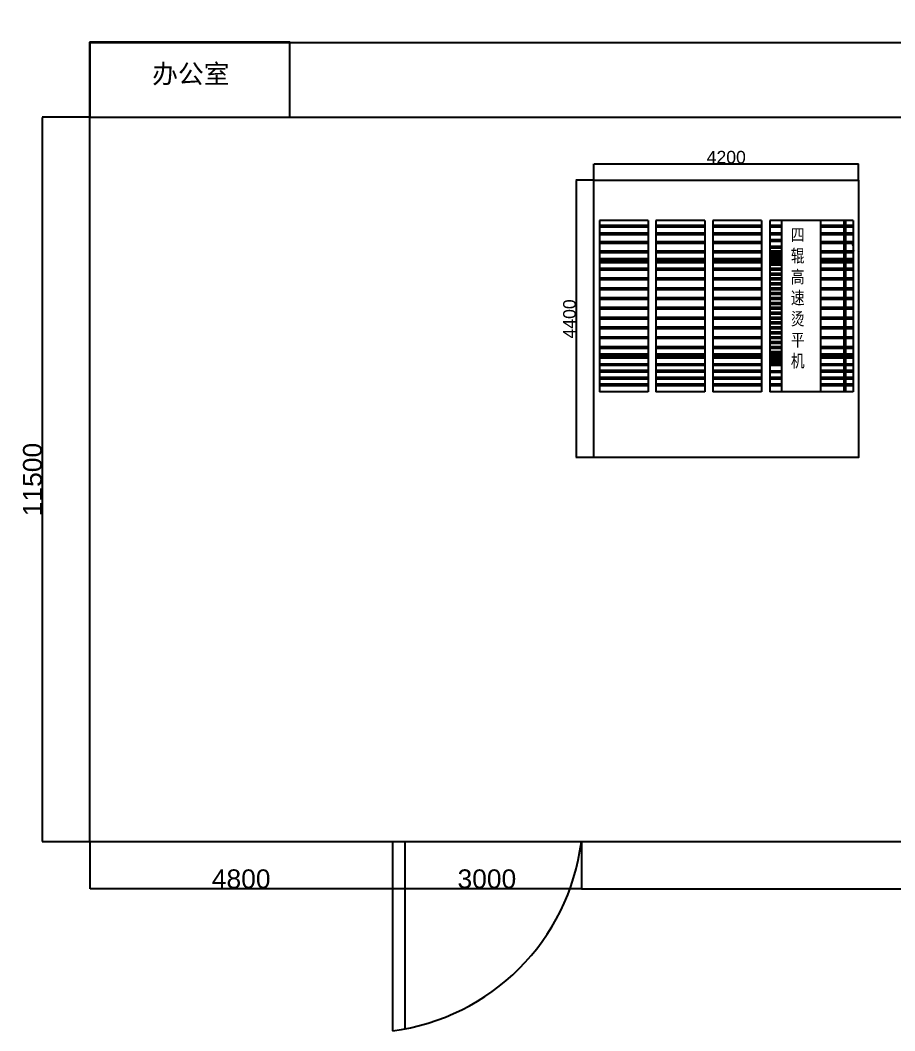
# Model space of a CAD drawing. Header units: millimetres. Extents: x 905 to 40751, y 17191 to 33232.
# Drawn here: x 905 to 14787, y 17191 to 33232 of the extents above; entities that cross this region are included whole.
import ezdxf

# ---------------------------------------------------------------- set-up
doc = ezdxf.new("R2010")
doc.units = ezdxf.units.MM
doc.header["$LTSCALE"] = 20
doc.layers.add('02', color=7, linetype='Continuous')
doc.styles.get("Standard").update_dxf_attribs({"font": 'arial.ttf', "height": 200})
doc.styles.add('图纸中文说明', font='simplex.shx', dxfattribs={"width": 0.8, "bigfont": 'hztxt.shx'})
doc.dimstyles.new('ISO-25', dxfattribs={"dimtxt": 300, "dimasz": 2.5, "dimexe": 1.25, "dimexo": 0.625, "dimtad": 1, "dimtxsty": 'Standard', "dimcen": 2.5, "dimclrd": 1, "dimclre": 1, "dimclrt": 1, "dimadec": 0, "dimazin": 0, "dimtfac": 1, "dimtmove": 0, "dimatfit": 3, "dimfxl": 0, "dimarcsym": 0})

# ---------------------------------------------------------------- blocks, each defined once
blk = doc.blocks.new('*D11')
at = {"color": 1, "lineweight": -2, "transparency": 16777216}
for p, q in [((2011, 31691), (1254, 31691)), ((1255, 31689), (1255, 20194)), ((2011, 20191), (1254, 20191))]:
    blk.add_line(p, q, dxfattribs=at)
at = {"color": 1, "transparency": 16777216}
for points in [[(1255, 31689), (1256, 31689), (1255, 31691)], [(1255, 20194), (1256, 20194), (1255, 20191)]]:
    blk.add_solid(points, dxfattribs=at)
at = {"layer": 'Defpoints', "color": 0, "transparency": 16777216}
for p in [(2012, 31691), (1255, 20191), (2012, 20191)]:
    blk.add_point(p, dxfattribs=at)
at = {"color": 1, "transparency": 16777216, "insert": (1101, 25941), "char_height": 300, "attachment_point": 5, "rotation": 90}
blk.add_mtext('11500', dxfattribs=at)
blk = doc.blocks.new('*D14')
at = {"color": 1, "lineweight": -2, "transparency": 16777216}
for p, q in [((2012, 31692), (2012, 32883)), ((2014, 32881), (40009, 32881)), ((40012, 31692), (40012, 32883))]:
    blk.add_line(p, q, dxfattribs=at)
at = {"color": 1, "transparency": 16777216}
for points in [[(2014, 32882), (2014, 32881), (2012, 32881)], [(40009, 32882), (40009, 32881), (40012, 32881)]]:
    blk.add_solid(points, dxfattribs=at)
at = {"layer": 'Defpoints', "color": 0, "transparency": 16777216}
for p in [(40012, 32881), (2012, 31691), (40012, 31691)]:
    blk.add_point(p, dxfattribs=at)
at = {"color": 1, "transparency": 16777216, "insert": (21012, 33035), "char_height": 300, "attachment_point": 5}
blk.add_mtext('38000', dxfattribs=at)
blk = doc.blocks.new('*D16')
at = {"color": 1, "lineweight": -2, "transparency": 16777216}
for p, q in [((2012, 20191), (2012, 19446)), ((6812, 20191), (6812, 19446)), ((2014, 19448), (6809, 19448))]:
    blk.add_line(p, q, dxfattribs=at)
at = {"color": 1, "transparency": 16777216}
for points in [[(2014, 19448), (2014, 19447), (2012, 19448)], [(6809, 19448), (6809, 19447), (6812, 19448)]]:
    blk.add_solid(points, dxfattribs=at)
at = {"layer": 'Defpoints', "color": 0, "transparency": 16777216}
for p in [(2012, 20191), (6812, 20191), (6812, 19448)]:
    blk.add_point(p, dxfattribs=at)
at = {"color": 1, "transparency": 16777216, "insert": (4412, 19601), "char_height": 300, "attachment_point": 5}
blk.add_mtext('4800', dxfattribs=at)
blk = doc.blocks.new('*D17')
at = {"color": 1, "lineweight": -2, "transparency": 16777216}
for p, q in [((6812, 20191), (6812, 19446)), ((9812, 20191), (9812, 19446)), ((6814, 19448), (9809, 19448))]:
    blk.add_line(p, q, dxfattribs=at)
at = {"color": 1, "transparency": 16777216}
for points in [[(6814, 19448), (6814, 19447), (6812, 19448)], [(9809, 19448), (9809, 19447), (9812, 19448)]]:
    blk.add_solid(points, dxfattribs=at)
at = {"layer": 'Defpoints', "color": 0, "transparency": 16777216}
for p in [(6812, 20191), (9812, 20191), (9812, 19448)]:
    blk.add_point(p, dxfattribs=at)
at = {"color": 1, "transparency": 16777216, "insert": (8312, 19601), "char_height": 300, "attachment_point": 5}
blk.add_mtext('3000', dxfattribs=at)
blk = doc.blocks.new('*D18')
at = {"color": 1, "lineweight": -2, "transparency": 16777216}
for p, q in [((9812, 20191), (9812, 19445)), ((28612, 20191), (28612, 19445)), ((9814, 19446), (28609, 19446))]:
    blk.add_line(p, q, dxfattribs=at)
at = {"color": 1, "transparency": 16777216}
for points in [[(9814, 19447), (9814, 19446), (9812, 19446)], [(28609, 19447), (28609, 19446), (28612, 19446)]]:
    blk.add_solid(points, dxfattribs=at)
at = {"layer": 'Defpoints', "color": 0, "transparency": 16777216}
for p in [(9812, 20191), (28612, 20191), (28612, 19446)]:
    blk.add_point(p, dxfattribs=at)
at = {"color": 1, "transparency": 16777216, "insert": (19212, 19600), "char_height": 300, "attachment_point": 5}
blk.add_mtext('18800', dxfattribs=at)
blk = doc.blocks.new('*D44')
at = {"color": 1, "lineweight": -2, "transparency": 16777216}
for p, q in [((10011, 30691), (9726, 30691)), ((9727, 30689), (9727, 26294)), ((10011, 26291), (9726, 26291))]:
    blk.add_line(p, q, dxfattribs=at)
at = {"color": 1, "transparency": 16777216}
for points in [[(9727, 30689), (9727, 30689), (9727, 30691)], [(9727, 26294), (9727, 26294), (9727, 26291)]]:
    blk.add_solid(points, dxfattribs=at)
at = {"layer": 'Defpoints', "color": 0, "transparency": 16777216}
for p in [(10012, 30691), (9727, 26291), (10012, 26291)]:
    blk.add_point(p, dxfattribs=at)
at = {"color": 1, "transparency": 16777216, "insert": (9624, 28491), "char_height": 200, "attachment_point": 5, "rotation": 90}
blk.add_mtext('4400', dxfattribs=at)
blk = doc.blocks.new('*D45')
at = {"color": 1, "lineweight": -2, "transparency": 16777216}
for p, q in [((10012, 30692), (10012, 30955)), ((10014, 30954), (14209, 30954)), ((14212, 30692), (14212, 30955))]:
    blk.add_line(p, q, dxfattribs=at)
at = {"color": 1, "transparency": 16777216}
for points in [[(10014, 30954), (10014, 30954), (10012, 30954)], [(14209, 30954), (14209, 30954), (14212, 30954)]]:
    blk.add_solid(points, dxfattribs=at)
at = {"layer": 'Defpoints', "color": 0, "transparency": 16777216}
for p in [(14212, 30954), (10012, 30691), (14212, 30691)]:
    blk.add_point(p, dxfattribs=at)
at = {"color": 1, "transparency": 16777216, "insert": (12112, 31057), "char_height": 200, "attachment_point": 5}
blk.add_mtext('4200', dxfattribs=at)

msp = doc.modelspace()

# ---------------------------------------------------------------- linework, layer by layer
for p, q in [((2011.761, 31691.323), (40011.761, 31691.323)), ((2011.761, 20191.323), (2011.761, 31691.323)), ((6811.761, 20191.323), (2011.761, 20191.323)), ((9811.761, 20191.323), (6811.761, 20191.323)), ((6811.761, 20191.323), (6811.761, 17191.323)), ((7011.761, 20191.323), (7011.761, 17222.844)), ((28611.761, 20191.323), (9811.761, 20191.323))]:
    msp.add_line(p, q)
at = {"color": 254}
for p, q in [((13607.132, 30053.352), (12801.156, 30053.352)), ((13607.132, 27331.524), (12801.156, 27331.524))]:
    msp.add_line(p, q, dxfattribs=at)
for points in [[(2011.761, 31691.323), (5185.386, 31691.323), (5185.386, 32881.429), (2011.761, 32881.429)], [(10011.761, 30691.323), (14211.761, 30691.323), (14211.761, 26291.323), (10011.761, 26291.323)]]:
    msp.add_lwpolyline(points, close=True)
at = {"color": 254, "linetype": 'Continuous', "lineweight": 30, "ltscale": 0.2, "flags": 128}
for points in [[(14134.91, 29721.501), (14133.166, 29721.332), (14131.447, 29720.828), (14129.779, 29719.997), (14128.186, 29718.85), (14126.691, 29717.404), (14125.316, 29715.681), (14124.08, 29713.705), (14123.003, 29711.505), (14122.099, 29709.113), (14121.382, 29706.565), (14120.862, 29703.897), (14120.547, 29701.148), (14120.442, 29698.358)], [(14120.442, 29672.453), (14120.547, 29669.663), (14120.862, 29666.914), (14121.382, 29664.246), (14122.099, 29661.698), (14123.003, 29659.306), (14124.08, 29657.106), (14125.316, 29655.13), (14126.691, 29653.407), (14128.186, 29651.961), (14129.779, 29650.814), (14131.447, 29649.983), (14133.166, 29649.479), (14134.91, 29649.31)], [(14134.91, 29575.565), (14133.166, 29575.396), (14131.447, 29574.893), (14129.779, 29574.061), (14128.186, 29572.914), (14126.691, 29571.469), (14125.316, 29569.745), (14124.08, 29567.769), (14123.003, 29565.569), (14122.099, 29563.178), (14121.382, 29560.629), (14120.862, 29557.961), (14120.547, 29555.212), (14120.442, 29552.423)]]:
    msp.add_lwpolyline(points, dxfattribs=at)
msp.add_arc((6372.155, 20630.929), 3467.584, 277.283319, 352.716681)
at = {"color": 254, "linetype": 'Continuous', "lineweight": 30, "ltscale": 0.2, "extrusion": (0, 0, -1)}
for centre, major_axis, start_param, end_param in [((14134.943, 29698.358), (0, 23.488), -1.570796327, 0), ((14134.943, 29672.453), (0, -23.488), 0, 1.570796327), ((14134.943, 29552.423), (0, 23.488), -1.570796327, 0)]:
    msp.add_ellipse(centre, major_axis=major_axis, ratio=0.625304025, start_param=start_param, end_param=end_param, dxfattribs=at)
at = {"layer": '02', "color": 254}
for p, q in [((10100.524, 30053.352), (10100.524, 27331.524)), ((10874.571, 30053.352), (10100.524, 30053.352)), ((10874.571, 30053.352), (10874.571, 27331.524)), ((10996.491, 30053.352), (10996.491, 27331.524)), ((11770.538, 30053.352), (10996.491, 30053.352)), ((11770.538, 30053.352), (11770.538, 27331.524)), ((11898.874, 30053.352), (11898.874, 27331.524)), ((12672.921, 30053.352), (11898.874, 30053.352)), ((12672.921, 30053.352), (12672.921, 27331.524)), ((12801.156, 30053.352), (12801.156, 27331.524)), ((12987.314, 30053.352), (12987.314, 27331.524)), ((13607.132, 30053.352), (13607.132, 27331.524)), ((14125.247, 30053.352), (13607.132, 30053.352)), ((13980.098, 30053.352), (13980.098, 27331.524)), ((14006.004, 30053.352), (14006.004, 27331.524)), ((14125.247, 30053.352), (14125.247, 27331.524)), ((10874.571, 29973.244), (10100.524, 29973.244)), ((10874.571, 29947.338), (10100.524, 29947.338)), ((10100.524, 29923.824), (10100.524, 27461.053)), ((10874.571, 29849.351), (10100.524, 29849.351)), ((11770.538, 29973.244), (10996.491, 29973.244)), ((11770.538, 29947.338), (10996.491, 29947.338)), ((10996.491, 29923.824), (10996.491, 27461.053)), ((11770.538, 29849.351), (10996.491, 29849.351)), ((12672.921, 29973.244), (11898.874, 29973.244)), ((12672.921, 29947.338), (11898.874, 29947.338)), ((12672.921, 29849.351), (11898.874, 29849.351)), ((12987.314, 29973.244), (12801.156, 29973.244)), ((12987.314, 29947.338), (12801.156, 29947.338)), ((12987.314, 29849.351), (12801.156, 29849.351)), ((14125.247, 29973.244), (13607.132, 29973.244)), ((14125.247, 29947.338), (13607.132, 29947.338)), ((13607.132, 29923.824), (13607.132, 27461.053)), ((14125.247, 29849.351), (13607.132, 29849.351)), ((10874.571, 29823.446), (10100.524, 29823.446)), ((10874.571, 29714.704), (10100.524, 29714.704)), ((10874.571, 29688.798), (10100.524, 29688.798)), ((11770.538, 29823.446), (10996.491, 29823.446)), ((11770.538, 29714.704), (10996.491, 29714.704)), ((11770.538, 29688.798), (10996.491, 29688.798)), ((12672.921, 29823.446), (11898.874, 29823.446)), ((12672.921, 29714.704), (11898.874, 29714.704)), ((12672.921, 29688.798), (11898.874, 29688.798)), ((12987.314, 29823.446), (12801.156, 29823.446)), ((12987.314, 29747.683), (12801.156, 29747.683)), ((12987.314, 29721.778), (12801.156, 29721.778)), ((14125.247, 29823.446), (13607.132, 29823.446)), ((14125.247, 29714.704), (13607.132, 29714.704)), ((14125.247, 29688.798), (13607.132, 29688.798)), ((10874.571, 29564.388), (10100.524, 29564.388)), ((10874.571, 29538.483), (10100.524, 29538.483)), ((11770.538, 29564.388), (10996.491, 29564.388)), ((11770.538, 29538.483), (10996.491, 29538.483)), ((12672.921, 29564.388), (11898.874, 29564.388)), ((12672.921, 29538.483), (11898.874, 29538.483)), ((12987.314, 29642.106), (12801.156, 29642.106)), ((12987.314, 29616.2), (12801.156, 29616.2)), ((12987.314, 29564.388), (12801.156, 29564.388)), ((12987.314, 29538.483), (12801.156, 29538.483)), ((12987.314, 29524.666), (12801.156, 29524.666)), ((12987.314, 29524.666), (12900.961, 29524.666)), ((14125.247, 29564.388), (13607.132, 29564.388)), ((14125.247, 29538.483), (13607.132, 29538.483)), ((10874.571, 29446.949), (10100.524, 29446.949)), ((10874.571, 29446.949), (10100.524, 29446.949)), ((10874.571, 29446.949), (10100.524, 29446.949)), ((10874.571, 29421.043), (10100.524, 29421.043)), ((10874.571, 29421.043), (10100.524, 29421.043)), ((10874.571, 29421.043), (10100.524, 29421.043)), ((10874.571, 29408.954), (10100.524, 29408.954)), ((10874.571, 29383.048), (10100.524, 29383.048)), ((11770.538, 29446.949), (10996.491, 29446.949)), ((11770.538, 29446.949), (10996.491, 29446.949)), ((11770.538, 29446.949), (10996.491, 29446.949)), ((11770.538, 29421.043), (10996.491, 29421.043)), ((11770.538, 29421.043), (10996.491, 29421.043)), ((11770.538, 29421.043), (10996.491, 29421.043)), ((11770.538, 29408.954), (10996.491, 29408.954)), ((11770.538, 29383.048), (10996.491, 29383.048)), ((12672.921, 29446.949), (11898.874, 29446.949)), ((12672.921, 29446.949), (11898.874, 29446.949)), ((12672.921, 29446.949), (11898.874, 29446.949)), ((12672.921, 29421.043), (11898.874, 29421.043)), ((12672.921, 29421.043), (11898.874, 29421.043)), ((12672.921, 29421.043), (11898.874, 29421.043)), ((12672.921, 29408.954), (11898.874, 29408.954)), ((12672.921, 29383.048), (11898.874, 29383.048)), ((12987.314, 29498.761), (12801.156, 29498.761)), ((12987.314, 29486.671), (12801.156, 29486.671)), ((12987.314, 29460.765), (12801.156, 29460.765)), ((12987.314, 29446.949), (12801.156, 29446.949)), ((12987.314, 29421.043), (12801.156, 29421.043)), ((12987.314, 29408.954), (12801.156, 29408.954)), ((12987.314, 29383.048), (12801.156, 29383.048)), ((12987.314, 29369.232), (12801.156, 29369.232)), ((12987.314, 29498.761), (12900.961, 29498.761)), ((12987.314, 29446.949), (12900.961, 29446.949)), ((12987.314, 29446.949), (12900.961, 29446.949)), ((12987.314, 29421.043), (12900.961, 29421.043)), ((12987.314, 29421.043), (12900.961, 29421.043)), ((12987.314, 29369.232), (12900.961, 29369.232)), ((12987.314, 29369.232), (12900.961, 29369.232)), ((12987.314, 29369.232), (12900.961, 29369.232)), ((14125.247, 29446.949), (13607.132, 29446.949)), ((14125.247, 29446.949), (13607.132, 29446.949)), ((14125.247, 29446.949), (13607.132, 29446.949)), ((14125.247, 29421.043), (13607.132, 29421.043)), ((14125.247, 29421.043), (13607.132, 29421.043)), ((14125.247, 29421.043), (13607.132, 29421.043)), ((14125.247, 29408.954), (13607.132, 29408.954)), ((14125.247, 29383.048), (13607.132, 29383.048)), ((10874.571, 29291.515), (10100.524, 29291.515)), ((10874.571, 29291.515), (10100.524, 29291.515)), ((10874.571, 29291.515), (10100.524, 29291.515)), ((10874.571, 29291.515), (10100.524, 29291.515)), ((10874.571, 29265.609), (10100.524, 29265.609)), ((10874.571, 29265.609), (10100.524, 29265.609)), ((10874.571, 29265.609), (10100.524, 29265.609)), ((10874.571, 29265.609), (10100.524, 29265.609)), ((11770.538, 29291.515), (10996.491, 29291.515)), ((11770.538, 29291.515), (10996.491, 29291.515)), ((11770.538, 29291.515), (10996.491, 29291.515)), ((11770.538, 29291.515), (10996.491, 29291.515)), ((11770.538, 29265.609), (10996.491, 29265.609)), ((11770.538, 29265.609), (10996.491, 29265.609)), ((11770.538, 29265.609), (10996.491, 29265.609)), ((11770.538, 29265.609), (10996.491, 29265.609)), ((12672.921, 29291.515), (11898.874, 29291.515)), ((12672.921, 29291.515), (11898.874, 29291.515)), ((12672.921, 29291.515), (11898.874, 29291.515)), ((12672.921, 29291.515), (11898.874, 29291.515)), ((12672.921, 29265.609), (11898.874, 29265.609)), ((12672.921, 29265.609), (11898.874, 29265.609)), ((12672.921, 29265.609), (11898.874, 29265.609)), ((12672.921, 29265.609), (11898.874, 29265.609)), ((12987.314, 29343.326), (12801.156, 29343.326)), ((12987.314, 29291.515), (12801.156, 29291.515)), ((12987.314, 29265.609), (12801.156, 29265.609)), ((12987.314, 29213.798), (12801.156, 29213.798)), ((12987.314, 29343.326), (12900.961, 29343.326)), ((12987.314, 29343.326), (12900.961, 29343.326)), ((12987.314, 29343.326), (12900.961, 29343.326)), ((12987.314, 29291.515), (12900.961, 29291.515)), ((12987.314, 29291.515), (12900.961, 29291.515)), ((12987.314, 29291.515), (12900.961, 29291.515)), ((12987.314, 29265.609), (12900.961, 29265.609)), ((12987.314, 29265.609), (12900.961, 29265.609)), ((12987.314, 29265.609), (12900.961, 29265.609)), ((12987.314, 29213.798), (12900.961, 29213.798)), ((12987.314, 29213.798), (12900.961, 29213.798)), ((12987.314, 29213.798), (12900.961, 29213.798)), ((12987.314, 29213.798), (12900.961, 29213.798)), ((14125.247, 29291.515), (13607.132, 29291.515)), ((14125.247, 29291.515), (13607.132, 29291.515)), ((14125.247, 29291.515), (13607.132, 29291.515)), ((14125.247, 29291.515), (13607.132, 29291.515)), ((14125.247, 29265.609), (13607.132, 29265.609)), ((14125.247, 29265.609), (13607.132, 29265.609)), ((14125.247, 29265.609), (13607.132, 29265.609)), ((14125.247, 29265.609), (13607.132, 29265.609)), ((10874.571, 29136.08), (10100.524, 29136.08)), ((10874.571, 29136.08), (10100.524, 29136.08)), ((10874.571, 29136.08), (10100.524, 29136.08)), ((10874.571, 29136.08), (10100.524, 29136.08)), ((10874.571, 29110.175), (10100.524, 29110.175)), ((10874.571, 29110.175), (10100.524, 29110.175)), ((10874.571, 29110.175), (10100.524, 29110.175)), ((10874.571, 29110.175), (10100.524, 29110.175)), ((11770.538, 29136.08), (10996.491, 29136.08)), ((11770.538, 29136.08), (10996.491, 29136.08)), ((11770.538, 29136.08), (10996.491, 29136.08)), ((11770.538, 29136.08), (10996.491, 29136.08)), ((11770.538, 29110.175), (10996.491, 29110.175)), ((11770.538, 29110.175), (10996.491, 29110.175)), ((11770.538, 29110.175), (10996.491, 29110.175)), ((11770.538, 29110.175), (10996.491, 29110.175)), ((12672.921, 29136.08), (11898.874, 29136.08)), ((12672.921, 29136.08), (11898.874, 29136.08)), ((12672.921, 29136.08), (11898.874, 29136.08)), ((12672.921, 29136.08), (11898.874, 29136.08)), ((12672.921, 29110.175), (11898.874, 29110.175)), ((12672.921, 29110.175), (11898.874, 29110.175)), ((12672.921, 29110.175), (11898.874, 29110.175)), ((12672.921, 29110.175), (11898.874, 29110.175)), ((12987.314, 29187.892), (12801.156, 29187.892)), ((12987.314, 29136.08), (12801.156, 29136.08)), ((12987.314, 29110.175), (12801.156, 29110.175)), ((12987.314, 29058.363), (12801.156, 29058.363)), ((12987.314, 29187.892), (12900.961, 29187.892)), ((12987.314, 29187.892), (12900.961, 29187.892)), ((12987.314, 29187.892), (12900.961, 29187.892)), ((12987.314, 29187.892), (12900.961, 29187.892)), ((12987.314, 29136.08), (12900.961, 29136.08)), ((12987.314, 29136.08), (12900.961, 29136.08)), ((12987.314, 29136.08), (12900.961, 29136.08)), ((12987.314, 29110.175), (12900.961, 29110.175)), ((12987.314, 29110.175), (12900.961, 29110.175)), ((12987.314, 29110.175), (12900.961, 29110.175)), ((12987.314, 29058.363), (12900.961, 29058.363)), ((12987.314, 29058.363), (12900.961, 29058.363)), ((14125.247, 29136.08), (13607.132, 29136.08)), ((14125.247, 29136.08), (13607.132, 29136.08)), ((14125.247, 29136.08), (13607.132, 29136.08)), ((14125.247, 29136.08), (13607.132, 29136.08)), ((14125.247, 29110.175), (13607.132, 29110.175)), ((14125.247, 29110.175), (13607.132, 29110.175)), ((14125.247, 29110.175), (13607.132, 29110.175)), ((14125.247, 29110.175), (13607.132, 29110.175)), ((10874.571, 28980.646), (10100.524, 28980.646)), ((10874.571, 28980.646), (10100.524, 28980.646)), ((10874.571, 28954.74), (10100.524, 28954.74)), ((10874.571, 28954.74), (10100.524, 28954.74)), ((11770.538, 28980.646), (10996.491, 28980.646)), ((11770.538, 28980.646), (10996.491, 28980.646)), ((11770.538, 28954.74), (10996.491, 28954.74)), ((11770.538, 28954.74), (10996.491, 28954.74)), ((12672.921, 28980.646), (11898.874, 28980.646)), ((12672.921, 28980.646), (11898.874, 28980.646)), ((12672.921, 28954.74), (11898.874, 28954.74)), ((12672.921, 28954.74), (11898.874, 28954.74)), ((12987.314, 29032.457), (12801.156, 29032.457)), ((12987.314, 28980.646), (12801.156, 28980.646)), ((12987.314, 28954.74), (12801.156, 28954.74)), ((12987.314, 28902.929), (12801.156, 28902.929)), ((12987.314, 28877.023), (12801.156, 28877.023)), ((12987.314, 29032.457), (12900.961, 29032.457)), ((12987.314, 29032.457), (12900.961, 29032.457)), ((12987.314, 28980.646), (12900.961, 28980.646)), ((12987.314, 28954.74), (12900.961, 28954.74)), ((14125.247, 28980.646), (13607.132, 28980.646)), ((14125.247, 28980.646), (13607.132, 28980.646)), ((14125.247, 28954.74), (13607.132, 28954.74)), ((14125.247, 28954.74), (13607.132, 28954.74)), ((10874.571, 28825.212), (10100.524, 28825.212)), ((10874.571, 28825.212), (10100.524, 28825.212)), ((10874.571, 28799.306), (10100.524, 28799.306)), ((10874.571, 28799.306), (10100.524, 28799.306)), ((11770.538, 28825.212), (10996.491, 28825.212)), ((11770.538, 28825.212), (10996.491, 28825.212)), ((11770.538, 28799.306), (10996.491, 28799.306)), ((11770.538, 28799.306), (10996.491, 28799.306)), ((12672.921, 28825.212), (11898.874, 28825.212)), ((12672.921, 28825.212), (11898.874, 28825.212)), ((12672.921, 28799.306), (11898.874, 28799.306)), ((12672.921, 28799.306), (11898.874, 28799.306)), ((12987.314, 28825.212), (12801.156, 28825.212)), ((12987.314, 28799.306), (12801.156, 28799.306)), ((12987.314, 28747.494), (12801.156, 28747.494)), ((12987.314, 28721.589), (12801.156, 28721.589)), ((12987.314, 28825.212), (12900.961, 28825.212)), ((12987.314, 28799.306), (12900.961, 28799.306)), ((12987.314, 28747.494), (12900.961, 28747.494)), ((12987.314, 28747.494), (12900.961, 28747.494)), ((12987.314, 28721.589), (12900.961, 28721.589)), ((12987.314, 28721.589), (12900.961, 28721.589)), ((14125.247, 28825.212), (13607.132, 28825.212)), ((14125.247, 28825.212), (13607.132, 28825.212)), ((14125.247, 28799.306), (13607.132, 28799.306)), ((14125.247, 28799.306), (13607.132, 28799.306)), ((10874.571, 28669.777), (10100.524, 28669.777)), ((10874.571, 28669.777), (10100.524, 28669.777)), ((10874.571, 28669.777), (10100.524, 28669.777)), ((10874.571, 28669.777), (10100.524, 28669.777)), ((10874.571, 28643.871), (10100.524, 28643.871)), ((10874.571, 28643.871), (10100.524, 28643.871)), ((10874.571, 28643.871), (10100.524, 28643.871)), ((10874.571, 28643.871), (10100.524, 28643.871)), ((11770.538, 28669.777), (10996.491, 28669.777)), ((11770.538, 28669.777), (10996.491, 28669.777)), ((11770.538, 28669.777), (10996.491, 28669.777)), ((11770.538, 28669.777), (10996.491, 28669.777)), ((11770.538, 28643.871), (10996.491, 28643.871)), ((11770.538, 28643.871), (10996.491, 28643.871)), ((11770.538, 28643.871), (10996.491, 28643.871)), ((11770.538, 28643.871), (10996.491, 28643.871)), ((12672.921, 28669.777), (11898.874, 28669.777)), ((12672.921, 28669.777), (11898.874, 28669.777)), ((12672.921, 28669.777), (11898.874, 28669.777)), ((12672.921, 28669.777), (11898.874, 28669.777)), ((12672.921, 28643.871), (11898.874, 28643.871)), ((12672.921, 28643.871), (11898.874, 28643.871)), ((12672.921, 28643.871), (11898.874, 28643.871)), ((12672.921, 28643.871), (11898.874, 28643.871)), ((12987.314, 28669.777), (12801.156, 28669.777)), ((12987.314, 28643.871), (12801.156, 28643.871)), ((12987.314, 28592.06), (12801.156, 28592.06)), ((12987.314, 28566.154), (12801.156, 28566.154)), ((12987.314, 28669.777), (12900.961, 28669.777)), ((12987.314, 28669.777), (12900.961, 28669.777)), ((12987.314, 28669.777), (12900.961, 28669.777)), ((12987.314, 28643.871), (12900.961, 28643.871)), ((12987.314, 28643.871), (12900.961, 28643.871)), ((12987.314, 28643.871), (12900.961, 28643.871)), ((12987.314, 28592.06), (12900.961, 28592.06)), ((12987.314, 28592.06), (12900.961, 28592.06)), ((12987.314, 28592.06), (12900.961, 28592.06)), ((12987.314, 28566.154), (12900.961, 28566.154)), ((12987.314, 28566.154), (12900.961, 28566.154)), ((12987.314, 28566.154), (12900.961, 28566.154)), ((14125.247, 28669.777), (13607.132, 28669.777)), ((14125.247, 28669.777), (13607.132, 28669.777)), ((14125.247, 28669.777), (13607.132, 28669.777)), ((14125.247, 28669.777), (13607.132, 28669.777)), ((14125.247, 28643.871), (13607.132, 28643.871)), ((14125.247, 28643.871), (13607.132, 28643.871)), ((14125.247, 28643.871), (13607.132, 28643.871)), ((14125.247, 28643.871), (13607.132, 28643.871)), ((10874.571, 28514.343), (10100.524, 28514.343)), ((10874.571, 28514.343), (10100.524, 28514.343)), ((10874.571, 28514.343), (10100.524, 28514.343)), ((10874.571, 28514.343), (10100.524, 28514.343)), ((10874.571, 28514.343), (10100.524, 28514.343)), ((10874.571, 28488.437), (10100.524, 28488.437)), ((10874.571, 28488.437), (10100.524, 28488.437)), ((10874.571, 28488.437), (10100.524, 28488.437)), ((10874.571, 28488.437), (10100.524, 28488.437)), ((10874.571, 28488.437), (10100.524, 28488.437)), ((11770.538, 28514.343), (10996.491, 28514.343)), ((11770.538, 28514.343), (10996.491, 28514.343)), ((11770.538, 28514.343), (10996.491, 28514.343)), ((11770.538, 28514.343), (10996.491, 28514.343)), ((11770.538, 28514.343), (10996.491, 28514.343)), ((11770.538, 28488.437), (10996.491, 28488.437)), ((11770.538, 28488.437), (10996.491, 28488.437)), ((11770.538, 28488.437), (10996.491, 28488.437)), ((11770.538, 28488.437), (10996.491, 28488.437)), ((11770.538, 28488.437), (10996.491, 28488.437)), ((12672.921, 28514.343), (11898.874, 28514.343)), ((12672.921, 28514.343), (11898.874, 28514.343)), ((12672.921, 28514.343), (11898.874, 28514.343)), ((12672.921, 28514.343), (11898.874, 28514.343)), ((12672.921, 28514.343), (11898.874, 28514.343)), ((12672.921, 28488.437), (11898.874, 28488.437)), ((12672.921, 28488.437), (11898.874, 28488.437)), ((12672.921, 28488.437), (11898.874, 28488.437)), ((12672.921, 28488.437), (11898.874, 28488.437)), ((12672.921, 28488.437), (11898.874, 28488.437)), ((12987.314, 28514.343), (12801.156, 28514.343)), ((12987.314, 28488.437), (12801.156, 28488.437)), ((12987.314, 28436.626), (12801.156, 28436.626)), ((12987.314, 28410.72), (12801.156, 28410.72)), ((12987.314, 28514.343), (12900.961, 28514.343)), ((12987.314, 28514.343), (12900.961, 28514.343)), ((12987.314, 28514.343), (12900.961, 28514.343)), ((12987.314, 28514.343), (12900.961, 28514.343)), ((12987.314, 28488.437), (12900.961, 28488.437)), ((12987.314, 28488.437), (12900.961, 28488.437)), ((12987.314, 28488.437), (12900.961, 28488.437)), ((12987.314, 28488.437), (12900.961, 28488.437)), ((12987.314, 28436.626), (12900.961, 28436.626)), ((12987.314, 28436.626), (12900.961, 28436.626)), ((12987.314, 28436.626), (12900.961, 28436.626)), ((12987.314, 28410.72), (12900.961, 28410.72)), ((12987.314, 28410.72), (12900.961, 28410.72)), ((12987.314, 28410.72), (12900.961, 28410.72)), ((14125.247, 28514.343), (13607.132, 28514.343)), ((14125.247, 28514.343), (13607.132, 28514.343)), ((14125.247, 28514.343), (13607.132, 28514.343)), ((14125.247, 28514.343), (13607.132, 28514.343)), ((14125.247, 28514.343), (13607.132, 28514.343)), ((14125.247, 28488.437), (13607.132, 28488.437)), ((14125.247, 28488.437), (13607.132, 28488.437)), ((14125.247, 28488.437), (13607.132, 28488.437)), ((14125.247, 28488.437), (13607.132, 28488.437)), ((14125.247, 28488.437), (13607.132, 28488.437)), ((10874.571, 28358.908), (10100.524, 28358.908)), ((10874.571, 28358.908), (10100.524, 28358.908)), ((10874.571, 28358.908), (10100.524, 28358.908)), ((10874.571, 28333.003), (10100.524, 28333.003)), ((10874.571, 28333.003), (10100.524, 28333.003)), ((10874.571, 28333.003), (10100.524, 28333.003)), ((11770.538, 28358.908), (10996.491, 28358.908)), ((11770.538, 28358.908), (10996.491, 28358.908)), ((11770.538, 28358.908), (10996.491, 28358.908)), ((11770.538, 28333.003), (10996.491, 28333.003)), ((11770.538, 28333.003), (10996.491, 28333.003)), ((11770.538, 28333.003), (10996.491, 28333.003)), ((12672.921, 28358.908), (11898.874, 28358.908)), ((12672.921, 28358.908), (11898.874, 28358.908)), ((12672.921, 28358.908), (11898.874, 28358.908)), ((12672.921, 28333.003), (11898.874, 28333.003)), ((12672.921, 28333.003), (11898.874, 28333.003)), ((12672.921, 28333.003), (11898.874, 28333.003)), ((12987.314, 28358.908), (12801.156, 28358.908)), ((12987.314, 28333.003), (12801.156, 28333.003)), ((12987.314, 28281.191), (12801.156, 28281.191)), ((12987.314, 28255.286), (12801.156, 28255.286)), ((12987.314, 28358.908), (12900.961, 28358.908)), ((12987.314, 28358.908), (12900.961, 28358.908)), ((12987.314, 28333.003), (12900.961, 28333.003)), ((12987.314, 28333.003), (12900.961, 28333.003)), ((12987.314, 28281.191), (12900.961, 28281.191)), ((12987.314, 28255.286), (12900.961, 28255.286)), ((14125.247, 28358.908), (13607.132, 28358.908)), ((14125.247, 28358.908), (13607.132, 28358.908)), ((14125.247, 28358.908), (13607.132, 28358.908)), ((14125.247, 28333.003), (13607.132, 28333.003)), ((14125.247, 28333.003), (13607.132, 28333.003)), ((14125.247, 28333.003), (13607.132, 28333.003)), ((10874.571, 28203.474), (10100.524, 28203.474)), ((10874.571, 28177.568), (10100.524, 28177.568)), ((11770.538, 28203.474), (10996.491, 28203.474)), ((11770.538, 28177.568), (10996.491, 28177.568)), ((12672.921, 28203.474), (11898.874, 28203.474)), ((12672.921, 28177.568), (11898.874, 28177.568)), ((12987.314, 28203.474), (12801.156, 28203.474)), ((12987.314, 28177.568), (12801.156, 28177.568)), ((12987.314, 28125.757), (12801.156, 28125.757)), ((12987.314, 28099.851), (12801.156, 28099.851)), ((12987.314, 28125.757), (12900.961, 28125.757)), ((12987.314, 28099.851), (12900.961, 28099.851)), ((14125.247, 28203.474), (13607.132, 28203.474)), ((14125.247, 28177.568), (13607.132, 28177.568)), ((10874.571, 28048.04), (10100.524, 28048.04)), ((10874.571, 28048.04), (10100.524, 28048.04)), ((10874.571, 28048.04), (10100.524, 28048.04)), ((10874.571, 28022.134), (10100.524, 28022.134)), ((10874.571, 28022.134), (10100.524, 28022.134)), ((10874.571, 28022.134), (10100.524, 28022.134)), ((10874.571, 27930.6), (10100.524, 27930.6)), ((10874.571, 27930.6), (10100.524, 27930.6)), ((10874.571, 27930.6), (10100.524, 27930.6)), ((11770.538, 28048.04), (10996.491, 28048.04)), ((11770.538, 28048.04), (10996.491, 28048.04)), ((11770.538, 28048.04), (10996.491, 28048.04)), ((11770.538, 28022.134), (10996.491, 28022.134)), ((11770.538, 28022.134), (10996.491, 28022.134)), ((11770.538, 28022.134), (10996.491, 28022.134)), ((11770.538, 27930.6), (10996.491, 27930.6)), ((11770.538, 27930.6), (10996.491, 27930.6)), ((11770.538, 27930.6), (10996.491, 27930.6)), ((12672.921, 28048.04), (11898.874, 28048.04)), ((12672.921, 28048.04), (11898.874, 28048.04)), ((12672.921, 28048.04), (11898.874, 28048.04)), ((12672.921, 28022.134), (11898.874, 28022.134)), ((12672.921, 28022.134), (11898.874, 28022.134)), ((12672.921, 28022.134), (11898.874, 28022.134)), ((12672.921, 27930.6), (11898.874, 27930.6)), ((12672.921, 27930.6), (11898.874, 27930.6)), ((12672.921, 27930.6), (11898.874, 27930.6)), ((12987.314, 28048.04), (12801.156, 28048.04)), ((12987.314, 28022.134), (12801.156, 28022.134)), ((12987.314, 27970.323), (12801.156, 27970.323)), ((12987.314, 27944.417), (12801.156, 27944.417)), ((12987.314, 27930.6), (12801.156, 27930.6)), ((12987.314, 28048.04), (12900.961, 28048.04)), ((12987.314, 28048.04), (12900.961, 28048.04)), ((12987.314, 28022.134), (12900.961, 28022.134)), ((12987.314, 28022.134), (12900.961, 28022.134)), ((12987.314, 27970.323), (12900.961, 27970.323)), ((12987.314, 27970.323), (12900.961, 27970.323)), ((12987.314, 27970.323), (12900.961, 27970.323)), ((12987.314, 27944.417), (12900.961, 27944.417)), ((12987.314, 27944.417), (12900.961, 27944.417)), ((12987.314, 27944.417), (12900.961, 27944.417)), ((12987.314, 27930.6), (12900.961, 27930.6)), ((12987.314, 27930.6), (12900.961, 27930.6)), ((14125.247, 28048.04), (13607.132, 28048.04)), ((14125.247, 28048.04), (13607.132, 28048.04)), ((14125.247, 28048.04), (13607.132, 28048.04)), ((14125.247, 28022.134), (13607.132, 28022.134)), ((14125.247, 28022.134), (13607.132, 28022.134)), ((14125.247, 28022.134), (13607.132, 28022.134)), ((14125.247, 27930.6), (13607.132, 27930.6)), ((14125.247, 27930.6), (13607.132, 27930.6)), ((14125.247, 27930.6), (13607.132, 27930.6)), ((10874.571, 27904.695), (10100.524, 27904.695)), ((10874.571, 27904.695), (10100.524, 27904.695)), ((10874.571, 27904.695), (10100.524, 27904.695)), ((10874.571, 27892.605), (10100.524, 27892.605)), ((10874.571, 27892.605), (10100.524, 27892.605)), ((10874.571, 27892.605), (10100.524, 27892.605)), ((10874.571, 27892.605), (10100.524, 27892.605)), ((10874.571, 27866.7), (10100.524, 27866.7)), ((10874.571, 27866.7), (10100.524, 27866.7)), ((10874.571, 27866.7), (10100.524, 27866.7)), ((10874.571, 27866.7), (10100.524, 27866.7)), ((10874.571, 27775.166), (10100.524, 27775.166)), ((11770.538, 27904.695), (10996.491, 27904.695)), ((11770.538, 27904.695), (10996.491, 27904.695)), ((11770.538, 27904.695), (10996.491, 27904.695)), ((11770.538, 27892.605), (10996.491, 27892.605)), ((11770.538, 27892.605), (10996.491, 27892.605)), ((11770.538, 27892.605), (10996.491, 27892.605)), ((11770.538, 27892.605), (10996.491, 27892.605)), ((11770.538, 27866.7), (10996.491, 27866.7)), ((11770.538, 27866.7), (10996.491, 27866.7)), ((11770.538, 27866.7), (10996.491, 27866.7)), ((11770.538, 27866.7), (10996.491, 27866.7)), ((11770.538, 27775.166), (10996.491, 27775.166)), ((12672.921, 27904.695), (11898.874, 27904.695)), ((12672.921, 27904.695), (11898.874, 27904.695)), ((12672.921, 27904.695), (11898.874, 27904.695)), ((12672.921, 27892.605), (11898.874, 27892.605)), ((12672.921, 27892.605), (11898.874, 27892.605)), ((12672.921, 27892.605), (11898.874, 27892.605)), ((12672.921, 27892.605), (11898.874, 27892.605)), ((12672.921, 27866.7), (11898.874, 27866.7)), ((12672.921, 27866.7), (11898.874, 27866.7)), ((12672.921, 27866.7), (11898.874, 27866.7)), ((12672.921, 27866.7), (11898.874, 27866.7)), ((12672.921, 27775.166), (11898.874, 27775.166)), ((12987.314, 27904.695), (12801.156, 27904.695)), ((12987.314, 27892.605), (12801.156, 27892.605)), ((12987.314, 27866.7), (12801.156, 27866.7)), ((12987.314, 27852.883), (12801.156, 27852.883)), ((12987.314, 27826.977), (12801.156, 27826.977)), ((12987.314, 27814.888), (12801.156, 27814.888)), ((12987.314, 27788.982), (12801.156, 27788.982)), ((12987.314, 27775.166), (12801.156, 27775.166)), ((12987.314, 27904.695), (12900.961, 27904.695)), ((12987.314, 27904.695), (12900.961, 27904.695)), ((12987.314, 27892.605), (12900.961, 27892.605)), ((12987.314, 27892.605), (12900.961, 27892.605)), ((12987.314, 27892.605), (12900.961, 27892.605)), ((12987.314, 27866.7), (12900.961, 27866.7)), ((12987.314, 27866.7), (12900.961, 27866.7)), ((12987.314, 27866.7), (12900.961, 27866.7)), ((12987.314, 27852.883), (12900.961, 27852.883)), ((12987.314, 27826.977), (12900.961, 27826.977)), ((12987.314, 27814.888), (12900.961, 27814.888)), ((12987.314, 27814.888), (12900.961, 27814.888)), ((12987.314, 27814.888), (12900.961, 27814.888)), ((12987.314, 27788.982), (12900.961, 27788.982)), ((12987.314, 27788.982), (12900.961, 27788.982)), ((12987.314, 27788.982), (12900.961, 27788.982)), ((14125.247, 27904.695), (13607.132, 27904.695)), ((14125.247, 27904.695), (13607.132, 27904.695)), ((14125.247, 27904.695), (13607.132, 27904.695)), ((14125.247, 27892.605), (13607.132, 27892.605)), ((14125.247, 27892.605), (13607.132, 27892.605)), ((14125.247, 27892.605), (13607.132, 27892.605)), ((14125.247, 27892.605), (13607.132, 27892.605)), ((14125.247, 27866.7), (13607.132, 27866.7)), ((14125.247, 27866.7), (13607.132, 27866.7)), ((14125.247, 27866.7), (13607.132, 27866.7)), ((14125.247, 27866.7), (13607.132, 27866.7)), ((14125.247, 27775.166), (13607.132, 27775.166)), ((10874.571, 27749.26), (10100.524, 27749.26)), ((10874.571, 27671.951), (10100.524, 27671.951)), ((10874.571, 27646.046), (10100.524, 27646.046)), ((11770.538, 27749.26), (10996.491, 27749.26)), ((11770.538, 27671.951), (10996.491, 27671.951)), ((11770.538, 27646.046), (10996.491, 27646.046)), ((12672.921, 27749.26), (11898.874, 27749.26)), ((12672.921, 27671.951), (11898.874, 27671.951)), ((12672.921, 27646.046), (11898.874, 27646.046)), ((12987.314, 27749.26), (12801.156, 27749.26)), ((12987.314, 27663.995), (12801.156, 27663.995)), ((12987.314, 27638.09), (12801.156, 27638.09)), ((14125.247, 27749.26), (13607.132, 27749.26)), ((14125.247, 27671.951), (13607.132, 27671.951)), ((14125.247, 27646.046), (13607.132, 27646.046)), ((10874.571, 27562.031), (10100.524, 27562.031)), ((10874.571, 27536.126), (10100.524, 27536.126)), ((10874.571, 27454.658), (10100.524, 27454.658)), ((11770.538, 27562.031), (10996.491, 27562.031)), ((11770.538, 27536.126), (10996.491, 27536.126)), ((11770.538, 27454.658), (10996.491, 27454.658)), ((12672.921, 27562.031), (11898.874, 27562.031)), ((12672.921, 27536.126), (11898.874, 27536.126)), ((12672.921, 27454.658), (11898.874, 27454.658)), ((12987.314, 27562.031), (12801.156, 27562.031)), ((12987.314, 27536.126), (12801.156, 27536.126)), ((12987.314, 27454.658), (12801.156, 27454.658)), ((14125.247, 27562.031), (13607.132, 27562.031)), ((14125.247, 27536.126), (13607.132, 27536.126)), ((14125.247, 27454.658), (13607.132, 27454.658)), ((10874.571, 27428.752), (10100.524, 27428.752)), ((10874.571, 27331.524), (10100.524, 27331.524)), ((11770.538, 27428.752), (10996.491, 27428.752)), ((11770.538, 27331.524), (10996.491, 27331.524)), ((12672.921, 27428.752), (11898.874, 27428.752)), ((12672.921, 27331.524), (11898.874, 27331.524)), ((12987.314, 27428.752), (12801.156, 27428.752)), ((14125.247, 27428.752), (13607.132, 27428.752)), ((14125.247, 27331.524), (13607.132, 27331.524))]:
    msp.add_line(p, q, dxfattribs=at)

# ---------------------------------------------------------------- texts
at = {"insert": (2998.798, 32530.899), "char_height": 300, "attachment_point": 1}
msp.add_mtext_dynamic_manual_height_columns('{\\fSimSun|b0|i0|c134|p2;办公室}', width=2198.04008, gutter_width=1500, heights=[0], dxfattribs=at)
at = {"color": 1, "insert": (13354.864, 29925.432), "char_height": 200, "width": 266.6832, "attachment_point": 3, "style": '图纸中文说明'}
msp.add_mtext('{\\fFangSong|b0|i0|c134|p49;四辊高速烫平机}', dxfattribs=at)

# ---------------------------------------------------------------- dimensions: what is measured, and where the dimension line sits
for base, p1, p2, picture, middle in [((40011.761, 32881.429), (2011.761, 31691.323), (40011.761, 31691.323), '*D14', (21011.761, 33035.328)), ((14211.761, 30953.977), (10011.761, 30691.323), (14211.761, 30691.323), '*D45', (12111.761, 31056.717)), ((6811.761, 19447.582), (2011.761, 20191.323), (6811.761, 20191.323), '*D16', (4411.761, 19601.379)), ((9811.761, 19447.582), (6811.761, 20191.323), (9811.761, 20191.323), '*D17', (8311.761, 19601.482)), ((28611.761, 19446.332), (9811.761, 20191.323), (28611.761, 20191.323), '*D18', (19211.761, 19600.129))]:
    dim = msp.add_linear_dim(base=base, p1=p1, p2=p2, dimstyle='ISO-25')
    dim.commit()
    dim.dimension.update_dxf_attribs({"geometry": picture, "text_midpoint": middle})
for base, p1, p2, picture, middle in [((1255.247, 20191.323), (2011.761, 31691.323), (2011.761, 20191.323), '*D11', (1101.451, 25941.323)), ((9727.071, 26291.323), (10011.761, 30691.323), (10011.761, 26291.323), '*D44', (9624.332, 28491.323))]:
    dim = msp.add_linear_dim(base=base, p1=p1, p2=p2, angle=90, dimstyle='ISO-25')
    dim.commit()
    dim.dimension.update_dxf_attribs({"geometry": picture, "text_midpoint": middle})

doc.saveas('drawing.dxf')
